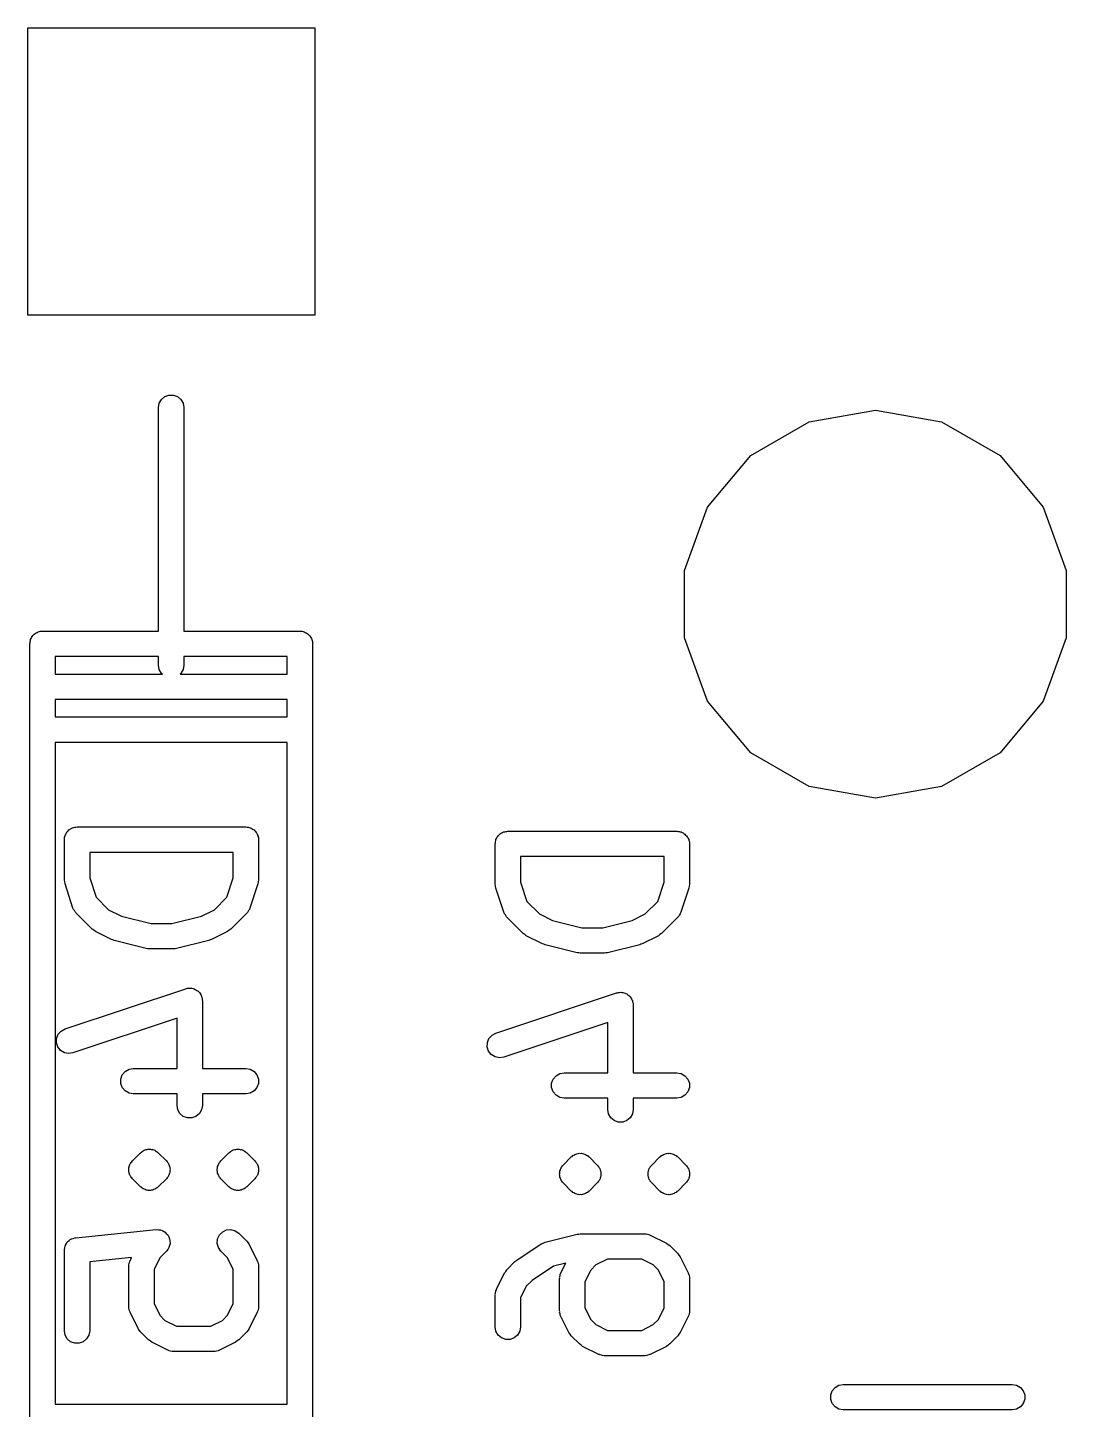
# Model space of a CAD drawing. Extents: x 17 to 274, y -105 to -6.
# Drawn here: x 127.17 to 133.32, y -24.25 to -16.05 of the extents above; entities that cross this region are included whole.
import ezdxf

# ---------------------------------------------------------------- set-up
doc = ezdxf.new("R2010")
doc.units = 0
doc.header["$MEASUREMENT"] = 0
doc.layers.add('BLACK', color=7, linetype='CONTINUOUS')

msp = doc.modelspace()

# ---------------------------------------------------------------- linework, layer by layer
at = {"layer": 'Black'}
for p, q in [((127.173, -17.7501), (127.173, -16.0509)), ((127.173, -16.0509), (128.872, -16.0509)), ((128.872, -16.0509), (128.872, -17.7501)), ((128.872, -17.7501), (127.173, -17.7501)), ((127.947, -18.2975), (127.952, -18.2719)), ((127.952, -18.2719), (127.965, -18.2493)), ((127.965, -18.2493), (127.985, -18.2326)), ((127.985, -18.2326), (128.009, -18.2237)), ((128.009, -18.2237), (128.035, -18.2237)), ((128.035, -18.2237), (128.06, -18.2326)), ((128.06, -18.2326), (128.08, -18.2493)), ((128.08, -18.2493), (128.093, -18.2719)), ((128.093, -18.2719), (128.097, -18.2975)), ((127.947, -19.6195), (127.947, -18.2975)), ((128.097, -18.2975), (128.097, -19.6195)), ((131.798, -18.3818), (132.19, -18.3126)), ((132.19, -18.3126), (132.582, -18.3818)), ((131.452, -18.5811), (131.798, -18.3818)), ((132.582, -18.3818), (132.928, -18.5811)), ((131.196, -18.8863), (131.452, -18.5811)), ((132.928, -18.5811), (133.184, -18.8863)), ((131.06, -19.2608), (131.196, -18.8863)), ((133.184, -18.8863), (133.32, -19.2608)), ((131.06, -19.6592), (131.06, -19.2608)), ((133.32, -19.2608), (133.32, -19.6592)), ((127.19, -19.6689), (127.193, -19.6632)), ((127.193, -19.6632), (127.196, -19.657)), ((127.196, -19.657), (127.2, -19.652)), ((127.2, -19.652), (127.203, -19.6463)), ((127.203, -19.6463), (127.208, -19.6421)), ((127.208, -19.6421), (127.212, -19.6371)), ((127.212, -19.6371), (127.218, -19.6338)), ((127.218, -19.6338), (127.223, -19.6296)), ((127.223, -19.6296), (127.229, -19.6273)), ((127.229, -19.6273), (127.235, -19.624)), ((127.235, -19.624), (127.241, -19.6229)), ((127.241, -19.6229), (127.247, -19.6207)), ((127.247, -19.6207), (127.254, -19.6207)), ((127.254, -19.6207), (127.26, -19.6195)), ((127.26, -19.6195), (127.947, -19.6195)), ((128.097, -19.6195), (128.784, -19.6195)), ((128.784, -19.6195), (128.791, -19.6207)), ((128.791, -19.6207), (128.797, -19.6207)), ((128.797, -19.6207), (128.804, -19.6229)), ((128.804, -19.6229), (128.81, -19.624)), ((128.81, -19.624), (128.816, -19.6273)), ((128.816, -19.6273), (128.822, -19.6296)), ((128.822, -19.6296), (128.827, -19.6338)), ((128.827, -19.6338), (128.833, -19.6371)), ((128.833, -19.6371), (128.837, -19.6421)), ((128.837, -19.6421), (128.842, -19.6463)), ((128.842, -19.6463), (128.845, -19.652)), ((128.845, -19.652), (128.849, -19.657)), ((128.849, -19.657), (128.852, -19.6632)), ((128.852, -19.6632), (128.855, -19.6689)), ((131.196, -20.0337), (131.06, -19.6592)), ((133.32, -19.6592), (133.184, -20.0337)), ((127.185, -19.6945), (127.187, -19.6881)), ((127.185, -24.2665), (127.185, -19.6945)), ((127.187, -19.6815), (127.189, -19.6753)), ((127.187, -19.6881), (127.187, -19.6815)), ((127.189, -19.6753), (127.19, -19.6689)), ((128.855, -19.6689), (128.856, -19.6753)), ((128.856, -19.6753), (128.858, -19.6815)), ((128.858, -19.6815), (128.858, -19.6881)), ((128.858, -19.6881), (128.859, -19.6945)), ((128.859, -19.6945), (128.859, -24.2665)), ((127.335, -19.7695), (127.335, -19.8735)), ((127.947, -19.7695), (127.335, -19.7695)), ((127.947, -19.8215), (127.947, -19.7695)), ((127.952, -19.8472), (127.947, -19.8215)), ((128.097, -19.8215), (128.093, -19.8472)), ((128.097, -19.7695), (128.097, -19.8215)), ((128.709, -19.7695), (128.097, -19.7695)), ((128.709, -19.8735), (128.709, -19.7695)), ((127.335, -19.8735), (127.97, -19.8735)), ((127.965, -19.8697), (127.952, -19.8472)), ((127.97, -19.8735), (127.965, -19.8697)), ((128.08, -19.8697), (128.075, -19.8735)), ((128.075, -19.8735), (128.709, -19.8735)), ((128.093, -19.8472), (128.08, -19.8697)), ((127.335, -20.0235), (127.335, -20.1275)), ((128.709, -20.0235), (127.335, -20.0235)), ((128.709, -20.1275), (128.709, -20.0235)), ((131.452, -20.3389), (131.196, -20.0337)), ((133.184, -20.0337), (132.928, -20.3389)), ((127.335, -20.1275), (128.709, -20.1275)), ((127.335, -20.2775), (127.335, -24.1915)), ((128.709, -20.2775), (127.335, -20.2775)), ((128.709, -24.1915), (128.709, -20.2775)), ((131.798, -20.5382), (131.452, -20.3389)), ((132.928, -20.3389), (132.582, -20.5382)), ((132.19, -20.6074), (131.798, -20.5382)), ((132.582, -20.5382), (132.19, -20.6074)), ((127.4, -20.8156), (127.404, -20.8106)), ((127.404, -20.8106), (127.407, -20.8049)), ((127.407, -20.8049), (127.412, -20.8007)), ((127.412, -20.8007), (127.417, -20.7957)), ((127.417, -20.7957), (127.422, -20.7924)), ((127.422, -20.7924), (127.427, -20.7882)), ((127.427, -20.7882), (127.434, -20.7859)), ((127.434, -20.7859), (127.439, -20.7827)), ((127.439, -20.7827), (127.446, -20.7815)), ((127.446, -20.7815), (127.452, -20.7793)), ((127.452, -20.7793), (127.458, -20.7793)), ((127.458, -20.7793), (127.465, -20.7781)), ((127.465, -20.7781), (128.465, -20.7781)), ((128.465, -20.7781), (128.471, -20.7793)), ((128.471, -20.7793), (128.478, -20.7793)), ((128.478, -20.7793), (128.484, -20.7815)), ((128.484, -20.7815), (128.49, -20.7827)), ((128.49, -20.7827), (128.496, -20.7859)), ((128.496, -20.7859), (128.502, -20.7882)), ((128.502, -20.7882), (128.507, -20.7924)), ((128.507, -20.7924), (128.513, -20.7957)), ((128.513, -20.7957), (128.517, -20.8007)), ((128.517, -20.8007), (128.522, -20.8049)), ((128.522, -20.8049), (128.526, -20.8106)), ((128.526, -20.8106), (128.53, -20.8156)), ((129.972, -20.8174), (129.977, -20.8132)), ((129.977, -20.8132), (129.984, -20.8109)), ((129.984, -20.8109), (129.989, -20.8077)), ((129.989, -20.8077), (129.996, -20.8065)), ((129.996, -20.8065), (130.002, -20.8043)), ((130.002, -20.8043), (130.008, -20.8043)), ((130.008, -20.8043), (130.015, -20.8031)), ((130.015, -20.8031), (131.015, -20.8031)), ((131.015, -20.8031), (131.021, -20.8043)), ((131.021, -20.8043), (131.028, -20.8043)), ((131.028, -20.8043), (131.034, -20.8065)), ((131.034, -20.8065), (131.04, -20.8077)), ((131.04, -20.8077), (131.046, -20.8109)), ((131.046, -20.8109), (131.052, -20.8132)), ((131.052, -20.8132), (131.057, -20.8174)), ((127.39, -20.8531), (127.391, -20.8467)), ((127.39, -21.0912), (127.39, -20.8531)), ((127.391, -20.8401), (127.393, -20.8339)), ((127.391, -20.8467), (127.391, -20.8401)), ((127.393, -20.8339), (127.394, -20.8275)), ((127.394, -20.8275), (127.398, -20.8218)), ((127.398, -20.8218), (127.4, -20.8156)), ((128.53, -20.8156), (128.532, -20.8218)), ((128.532, -20.8218), (128.535, -20.8275)), ((128.535, -20.8275), (128.536, -20.8339)), ((128.536, -20.8339), (128.539, -20.8401)), ((128.539, -20.8401), (128.539, -20.8467)), ((128.539, -20.8467), (128.54, -20.8531)), ((128.54, -20.8531), (128.54, -21.0912)), ((129.94, -20.8781), (129.941, -20.8717)), ((129.94, -21.1162), (129.94, -20.8781)), ((129.941, -20.8651), (129.943, -20.8589)), ((129.941, -20.8717), (129.941, -20.8651)), ((129.943, -20.8589), (129.944, -20.8525)), ((129.944, -20.8525), (129.948, -20.8468)), ((129.948, -20.8468), (129.95, -20.8406)), ((129.95, -20.8406), (129.954, -20.8356)), ((129.954, -20.8356), (129.957, -20.8299)), ((129.957, -20.8299), (129.962, -20.8257)), ((129.962, -20.8257), (129.967, -20.8207)), ((129.967, -20.8207), (129.972, -20.8174)), ((131.057, -20.8174), (131.063, -20.8207)), ((131.063, -20.8207), (131.067, -20.8257)), ((131.067, -20.8257), (131.072, -20.8299)), ((131.072, -20.8299), (131.076, -20.8356)), ((131.076, -20.8356), (131.08, -20.8406)), ((131.08, -20.8406), (131.082, -20.8468)), ((131.082, -20.8468), (131.085, -20.8525)), ((131.085, -20.8525), (131.086, -20.8589)), ((131.086, -20.8589), (131.089, -20.8651)), ((131.089, -20.8651), (131.089, -20.8717)), ((131.089, -20.8717), (131.09, -20.8781)), ((131.09, -20.8781), (131.09, -21.1162)), ((127.54, -20.9281), (127.54, -21.0791)), ((128.39, -20.9281), (127.54, -20.9281)), ((128.39, -21.0791), (128.39, -20.9281)), ((130.09, -20.9531), (130.09, -21.1041)), ((130.94, -20.9531), (130.09, -20.9531)), ((130.94, -21.1041), (130.94, -20.9531)), ((127.392, -21.1031), (127.39, -21.0912)), ((127.394, -21.115), (127.392, -21.1031)), ((127.441, -21.2578), (127.394, -21.115)), ((127.54, -21.0791), (127.578, -21.1936)), ((128.352, -21.1936), (128.39, -21.0791)), ((128.536, -21.115), (128.488, -21.2578)), ((128.538, -21.1031), (128.536, -21.115)), ((128.54, -21.0912), (128.538, -21.1031)), ((129.942, -21.1281), (129.94, -21.1162)), ((129.944, -21.14), (129.942, -21.1281)), ((129.991, -21.2828), (129.944, -21.14)), ((130.09, -21.1041), (130.128, -21.2186)), ((130.902, -21.2186), (130.94, -21.1041)), ((131.086, -21.14), (131.038, -21.2828)), ((131.088, -21.1281), (131.086, -21.14)), ((131.09, -21.1162), (131.088, -21.1281)), ((127.578, -21.1936), (127.652, -21.2677)), ((128.278, -21.2677), (128.352, -21.1936)), ((130.128, -21.2186), (130.202, -21.2927)), ((130.828, -21.2927), (130.902, -21.2186)), ((127.443, -21.2616), (127.441, -21.2578)), ((127.444, -21.2658), (127.443, -21.2616)), ((127.45, -21.273), (127.444, -21.2658)), ((127.454, -21.2807), (127.45, -21.273)), ((127.457, -21.2836), (127.454, -21.2807)), ((127.459, -21.2871), (127.457, -21.2836)), ((127.555, -21.3824), (127.459, -21.2871)), ((127.652, -21.2677), (127.729, -21.3062)), ((127.729, -21.3062), (127.903, -21.3496)), ((128.027, -21.3496), (128.201, -21.3062)), ((128.201, -21.3062), (128.278, -21.2677)), ((128.47, -21.2871), (128.375, -21.3824)), ((128.473, -21.2836), (128.47, -21.2871)), ((128.476, -21.2807), (128.473, -21.2836)), ((128.48, -21.273), (128.476, -21.2807)), ((128.485, -21.2658), (128.48, -21.273)), ((128.486, -21.2616), (128.485, -21.2658)), ((128.488, -21.2578), (128.486, -21.2616)), ((129.993, -21.2866), (129.991, -21.2828)), ((129.994, -21.2908), (129.993, -21.2866)), ((130, -21.298), (129.994, -21.2908)), ((130.004, -21.3057), (130, -21.298)), ((130.007, -21.3086), (130.004, -21.3057)), ((130.202, -21.2927), (130.279, -21.3312)), ((130.751, -21.3312), (130.828, -21.2927)), ((131.026, -21.3057), (131.023, -21.3086)), ((131.03, -21.298), (131.026, -21.3057)), ((131.035, -21.2908), (131.03, -21.298)), ((131.036, -21.2866), (131.035, -21.2908)), ((131.038, -21.2828), (131.036, -21.2866)), ((127.565, -21.3893), (127.555, -21.3824)), ((127.903, -21.3496), (128.027, -21.3496)), ((128.375, -21.3824), (128.365, -21.3892)), ((130.009, -21.3121), (130.007, -21.3086)), ((130.105, -21.4074), (130.009, -21.3121)), ((130.279, -21.3312), (130.453, -21.3746)), ((130.453, -21.3746), (130.577, -21.3746)), ((130.577, -21.3746), (130.751, -21.3312)), ((131.02, -21.3121), (130.925, -21.4074)), ((131.023, -21.3086), (131.02, -21.3121)), ((127.574, -21.3964), (127.565, -21.3893)), ((127.669, -21.444), (127.574, -21.3964)), ((127.677, -21.4464), (127.669, -21.444)), ((127.685, -21.4497), (127.677, -21.4464)), ((127.875, -21.4973), (127.685, -21.4497)), ((128.245, -21.4497), (128.054, -21.4973)), ((128.252, -21.4464), (128.245, -21.4497)), ((128.26, -21.444), (128.252, -21.4464)), ((128.356, -21.3964), (128.26, -21.444)), ((128.365, -21.3892), (128.356, -21.3964)), ((130.115, -21.4143), (130.105, -21.4074)), ((130.124, -21.4214), (130.115, -21.4143)), ((130.219, -21.469), (130.124, -21.4214)), ((130.227, -21.4714), (130.219, -21.469)), ((130.81, -21.469), (130.802, -21.4714)), ((130.906, -21.4214), (130.81, -21.469)), ((130.915, -21.4142), (130.906, -21.4214)), ((130.925, -21.4074), (130.915, -21.4142)), ((127.884, -21.498), (127.875, -21.4973)), ((127.893, -21.4996), (127.884, -21.498)), ((128.036, -21.4996), (127.893, -21.4996)), ((128.045, -21.498), (128.036, -21.4996)), ((128.054, -21.4973), (128.045, -21.498)), ((130.235, -21.4747), (130.227, -21.4714)), ((130.425, -21.5223), (130.235, -21.4747)), ((130.434, -21.523), (130.425, -21.5223)), ((130.443, -21.5246), (130.434, -21.523)), ((130.586, -21.5246), (130.443, -21.5246)), ((130.595, -21.523), (130.586, -21.5246)), ((130.604, -21.5223), (130.595, -21.523)), ((130.795, -21.4747), (130.604, -21.5223)), ((130.802, -21.4714), (130.795, -21.4747)), ((127.394, -21.9725), (128.108, -21.7344)), ((128.108, -21.7344), (128.113, -21.7336)), ((128.113, -21.7336), (128.118, -21.7317)), ((128.118, -21.7317), (128.126, -21.7317)), ((128.126, -21.7317), (128.134, -21.7305)), ((128.134, -21.7305), (128.139, -21.7317)), ((128.139, -21.7317), (128.145, -21.7317)), ((128.145, -21.7317), (128.152, -21.7343)), ((128.152, -21.7343), (128.159, -21.7358)), ((128.159, -21.7358), (128.164, -21.7387)), ((128.164, -21.7387), (128.169, -21.7406)), ((128.169, -21.7406), (128.175, -21.7454)), ((128.175, -21.7454), (128.181, -21.7494)), ((128.181, -21.7494), (128.185, -21.7537)), ((128.185, -21.7537), (128.189, -21.7573)), ((128.189, -21.7573), (128.193, -21.7639)), ((128.193, -21.7639), (128.197, -21.7698)), ((128.197, -21.7698), (128.199, -21.7751)), ((128.199, -21.7751), (128.202, -21.7799)), ((128.202, -21.7799), (128.203, -21.7873)), ((128.203, -21.7873), (128.206, -21.7945)), ((128.206, -21.7945), (128.206, -21.8001)), ((129.944, -21.9975), (130.658, -21.7594)), ((130.658, -21.7594), (130.663, -21.7586)), ((130.663, -21.7586), (130.668, -21.7567)), ((130.668, -21.7567), (130.676, -21.7567)), ((130.676, -21.7567), (130.684, -21.7555)), ((130.684, -21.7555), (130.689, -21.7567)), ((130.689, -21.7567), (130.695, -21.7567)), ((130.695, -21.7567), (130.702, -21.7593)), ((130.702, -21.7593), (130.709, -21.7608)), ((130.709, -21.7608), (130.714, -21.7637)), ((130.714, -21.7637), (130.719, -21.7656)), ((130.719, -21.7656), (130.725, -21.7704)), ((130.725, -21.7704), (130.731, -21.7744)), ((130.731, -21.7744), (130.735, -21.7787)), ((130.735, -21.7787), (130.739, -21.7823)), ((130.739, -21.7823), (130.743, -21.7889)), ((130.743, -21.7889), (130.747, -21.7948)), ((130.747, -21.7948), (130.749, -21.8001)), ((128.206, -21.8001), (128.207, -21.8055)), ((128.207, -21.8055), (128.207, -22.2067)), ((130.749, -21.8001), (130.752, -21.8049)), ((130.752, -21.8049), (130.753, -21.8123)), ((130.753, -21.8123), (130.756, -21.8195)), ((130.756, -21.8195), (130.756, -21.8251)), ((130.756, -21.8251), (130.757, -21.8305)), ((130.757, -21.8305), (130.757, -22.2317)), ((128.057, -21.9096), (127.441, -22.1148)), ((128.057, -22.2067), (128.057, -21.9096)), ((130.607, -21.9346), (129.991, -22.1398)), ((130.607, -22.2317), (130.607, -21.9346)), ((127.343, -22.0546), (127.344, -22.0286)), ((127.344, -22.0286), (127.353, -22.0044)), ((127.353, -22.0044), (127.371, -21.9849)), ((127.371, -21.9849), (127.394, -21.9725)), ((129.894, -22.0536), (129.903, -22.0294)), ((129.903, -22.0294), (129.921, -22.0099)), ((129.921, -22.0099), (129.944, -21.9975)), ((127.351, -22.0793), (127.343, -22.0546)), ((127.367, -22.0997), (127.351, -22.0793)), ((127.39, -22.1134), (127.367, -22.0997)), ((127.415, -22.1186), (127.39, -22.1134)), ((127.441, -22.1148), (127.415, -22.1186)), ((129.893, -22.0796), (129.894, -22.0536)), ((129.901, -22.1043), (129.893, -22.0796)), ((129.917, -22.1247), (129.901, -22.1043)), ((129.94, -22.1384), (129.917, -22.1247)), ((127.773, -22.2112), (127.798, -22.2067)), ((127.798, -22.2067), (128.057, -22.2067)), ((128.207, -22.2067), (128.465, -22.2067)), ((128.465, -22.2067), (128.49, -22.2112)), ((129.965, -22.1436), (129.94, -22.1384)), ((129.991, -22.1398), (129.965, -22.1436)), ((127.724, -22.2687), (127.733, -22.2442)), ((127.724, -22.2947), (127.724, -22.2687)), ((127.733, -22.2442), (127.75, -22.2243)), ((127.75, -22.2243), (127.773, -22.2112)), ((128.49, -22.2112), (128.513, -22.2243)), ((128.513, -22.2243), (128.53, -22.2442)), ((128.53, -22.2442), (128.539, -22.2687)), ((128.539, -22.2687), (128.539, -22.2947)), ((130.274, -22.2937), (130.283, -22.2692)), ((130.283, -22.2692), (130.3, -22.2493)), ((130.3, -22.2493), (130.323, -22.2362)), ((130.323, -22.2362), (130.348, -22.2317)), ((130.348, -22.2317), (130.607, -22.2317)), ((130.757, -22.2317), (131.015, -22.2317)), ((131.015, -22.2317), (131.04, -22.2362)), ((131.04, -22.2362), (131.063, -22.2493)), ((131.063, -22.2493), (131.08, -22.2692)), ((131.08, -22.2692), (131.089, -22.2937)), ((127.733, -22.3192), (127.724, -22.2947)), ((127.75, -22.3392), (127.733, -22.3192)), ((127.773, -22.3522), (127.75, -22.3392)), ((127.798, -22.3567), (127.773, -22.3522)), ((128.057, -22.3567), (127.798, -22.3567)), ((128.057, -22.4246), (128.057, -22.3567)), ((128.465, -22.3567), (128.207, -22.3567)), ((128.207, -22.3567), (128.207, -22.4246)), ((128.49, -22.3522), (128.465, -22.3567)), ((128.513, -22.3392), (128.49, -22.3522)), ((128.53, -22.3192), (128.513, -22.3392)), ((128.539, -22.2947), (128.53, -22.3192)), ((130.274, -22.3197), (130.274, -22.2937)), ((130.283, -22.3442), (130.274, -22.3197)), ((130.3, -22.3642), (130.283, -22.3442)), ((130.323, -22.3772), (130.3, -22.3642)), ((131.063, -22.3642), (131.04, -22.3772)), ((131.08, -22.3442), (131.063, -22.3642)), ((131.089, -22.3197), (131.08, -22.3442)), ((131.089, -22.2937), (131.089, -22.3197)), ((128.061, -22.4502), (128.057, -22.4246)), ((128.074, -22.4728), (128.061, -22.4502)), ((128.202, -22.4502), (128.189, -22.4728)), ((128.207, -22.4246), (128.202, -22.4502)), ((130.348, -22.3817), (130.323, -22.3772)), ((130.607, -22.3817), (130.348, -22.3817)), ((130.607, -22.4496), (130.607, -22.3817)), ((130.611, -22.4752), (130.607, -22.4496)), ((130.757, -22.4496), (130.752, -22.4752)), ((131.015, -22.3817), (130.757, -22.3817)), ((130.757, -22.3817), (130.757, -22.4496)), ((131.04, -22.3772), (131.015, -22.3817)), ((128.094, -22.4895), (128.074, -22.4728)), ((128.118, -22.4984), (128.094, -22.4895)), ((128.145, -22.4984), (128.118, -22.4984)), ((128.169, -22.4895), (128.145, -22.4984)), ((128.189, -22.4728), (128.169, -22.4895)), ((130.624, -22.4978), (130.611, -22.4752)), ((130.644, -22.5145), (130.624, -22.4978)), ((130.668, -22.5234), (130.644, -22.5145)), ((130.695, -22.5234), (130.668, -22.5234)), ((130.719, -22.5145), (130.695, -22.5234)), ((130.739, -22.4978), (130.719, -22.5145)), ((130.752, -22.4752), (130.739, -22.4978)), ((127.846, -22.7011), (127.85, -22.6965)), ((127.85, -22.6965), (127.856, -22.6937)), ((127.856, -22.6937), (127.862, -22.6899)), ((127.862, -22.6899), (127.868, -22.6882)), ((127.868, -22.6882), (127.874, -22.6855)), ((127.874, -22.6855), (127.881, -22.6849)), ((127.881, -22.6849), (127.887, -22.6832)), ((127.887, -22.6832), (127.893, -22.6838)), ((127.893, -22.6838), (127.9, -22.6832)), ((127.9, -22.6832), (127.906, -22.6849)), ((127.906, -22.6849), (127.913, -22.6855)), ((127.913, -22.6855), (127.919, -22.6882)), ((127.919, -22.6882), (127.925, -22.6899)), ((127.925, -22.6899), (127.93, -22.6937)), ((127.93, -22.6937), (127.936, -22.6965)), ((127.936, -22.6965), (127.941, -22.7011)), ((128.37, -22.7011), (128.374, -22.6965)), ((128.374, -22.6965), (128.38, -22.6937)), ((128.38, -22.6937), (128.386, -22.6899)), ((128.386, -22.6899), (128.392, -22.6882)), ((128.392, -22.6882), (128.398, -22.6855)), ((128.398, -22.6855), (128.404, -22.6849)), ((128.404, -22.6849), (128.411, -22.6832)), ((128.411, -22.6832), (128.417, -22.6838)), ((128.417, -22.6838), (128.424, -22.6832)), ((128.424, -22.6832), (128.43, -22.6849)), ((128.43, -22.6849), (128.437, -22.6855)), ((128.437, -22.6855), (128.443, -22.6882)), ((128.443, -22.6882), (128.449, -22.6899)), ((128.449, -22.6899), (128.454, -22.6937)), ((128.454, -22.6937), (128.46, -22.6965)), ((128.46, -22.6965), (128.465, -22.7011)), ((127.773, -22.7861), (127.776, -22.7802)), ((127.776, -22.7802), (127.778, -22.7738)), ((127.778, -22.7738), (127.78, -22.7711)), ((127.78, -22.7711), (127.781, -22.768)), ((127.781, -22.768), (127.783, -22.7655)), ((127.783, -22.7655), (127.784, -22.7625)), ((127.784, -22.7625), (127.789, -22.7579)), ((127.789, -22.7579), (127.793, -22.7525)), ((127.793, -22.7525), (127.84, -22.7049)), ((127.84, -22.7049), (127.846, -22.7011)), ((127.941, -22.7011), (127.946, -22.7049)), ((127.946, -22.7049), (127.994, -22.7525)), ((127.994, -22.7525), (127.998, -22.7579)), ((127.998, -22.7579), (128.002, -22.7625)), ((128.002, -22.7625), (128.004, -22.7655)), ((128.004, -22.7655), (128.006, -22.768)), ((128.006, -22.768), (128.007, -22.7711)), ((128.007, -22.7711), (128.009, -22.7738)), ((128.009, -22.7738), (128.011, -22.7802)), ((128.011, -22.7802), (128.013, -22.7861)), ((128.297, -22.7861), (128.3, -22.7802)), ((128.3, -22.7802), (128.302, -22.7738)), ((128.302, -22.7738), (128.304, -22.7711)), ((128.304, -22.7711), (128.305, -22.768)), ((128.305, -22.768), (128.307, -22.7655)), ((128.307, -22.7655), (128.308, -22.7625)), ((128.308, -22.7625), (128.313, -22.7579)), ((128.313, -22.7579), (128.317, -22.7525)), ((128.317, -22.7525), (128.364, -22.7049)), ((128.364, -22.7049), (128.37, -22.7011)), ((128.465, -22.7011), (128.47, -22.7049)), ((128.47, -22.7049), (128.518, -22.7525)), ((128.518, -22.7525), (128.522, -22.7579)), ((128.522, -22.7579), (128.526, -22.7625)), ((128.526, -22.7625), (128.528, -22.7655)), ((128.528, -22.7655), (128.53, -22.768)), ((128.53, -22.768), (128.531, -22.7711)), ((128.531, -22.7711), (128.533, -22.7738)), ((128.533, -22.7738), (128.535, -22.7802)), ((128.535, -22.7802), (128.537, -22.7861)), ((130.339, -22.7829), (130.343, -22.7775)), ((130.343, -22.7775), (130.39, -22.7299)), ((130.39, -22.7299), (130.396, -22.7261)), ((130.396, -22.7261), (130.4, -22.7215)), ((130.4, -22.7215), (130.406, -22.7187)), ((130.406, -22.7187), (130.412, -22.7149)), ((130.412, -22.7149), (130.418, -22.7132)), ((130.418, -22.7132), (130.424, -22.7105)), ((130.424, -22.7105), (130.431, -22.7099)), ((130.431, -22.7099), (130.437, -22.7082)), ((130.437, -22.7082), (130.443, -22.7088)), ((130.443, -22.7088), (130.45, -22.7082)), ((130.45, -22.7082), (130.456, -22.7099)), ((130.456, -22.7099), (130.463, -22.7105)), ((130.463, -22.7105), (130.469, -22.7132)), ((130.469, -22.7132), (130.475, -22.7149)), ((130.475, -22.7149), (130.48, -22.7187)), ((130.48, -22.7187), (130.486, -22.7215)), ((130.486, -22.7215), (130.491, -22.7261)), ((130.491, -22.7261), (130.496, -22.7299)), ((130.496, -22.7299), (130.544, -22.7775)), ((130.544, -22.7775), (130.548, -22.7829)), ((130.863, -22.7829), (130.867, -22.7775)), ((130.867, -22.7775), (130.914, -22.7299)), ((130.914, -22.7299), (130.92, -22.7261)), ((130.92, -22.7261), (130.924, -22.7215)), ((130.924, -22.7215), (130.93, -22.7187)), ((130.93, -22.7187), (130.936, -22.7149)), ((130.936, -22.7149), (130.942, -22.7132)), ((130.942, -22.7132), (130.948, -22.7105)), ((130.948, -22.7105), (130.954, -22.7099)), ((130.954, -22.7099), (130.961, -22.7082)), ((130.961, -22.7082), (130.967, -22.7088)), ((130.967, -22.7088), (130.974, -22.7082)), ((130.974, -22.7082), (130.98, -22.7099)), ((130.98, -22.7099), (130.987, -22.7105)), ((130.987, -22.7105), (130.993, -22.7132)), ((130.993, -22.7132), (130.999, -22.7149)), ((130.999, -22.7149), (131.004, -22.7187)), ((131.004, -22.7187), (131.01, -22.7215)), ((131.01, -22.7215), (131.015, -22.7261)), ((131.015, -22.7261), (131.02, -22.7299)), ((131.02, -22.7299), (131.068, -22.7775)), ((131.068, -22.7775), (131.072, -22.7829)), ((127.771, -22.799), (127.772, -22.7958)), ((127.772, -22.8055), (127.771, -22.799)), ((127.771, -22.8121), (127.772, -22.8055)), ((127.772, -22.8152), (127.771, -22.8121)), ((127.772, -22.7925), (127.773, -22.7894)), ((127.772, -22.7958), (127.772, -22.7925)), ((127.772, -22.8185), (127.772, -22.8152)), ((127.773, -22.8216), (127.772, -22.8185)), ((127.773, -22.7894), (127.773, -22.7861)), ((127.773, -22.8249), (127.773, -22.8216)), ((127.776, -22.8309), (127.773, -22.8249)), ((127.778, -22.8372), (127.776, -22.8309)), ((127.78, -22.8399), (127.778, -22.8372)), ((127.781, -22.843), (127.78, -22.8399)), ((127.783, -22.8455), (127.781, -22.843)), ((127.784, -22.8485), (127.783, -22.8455)), ((127.789, -22.8532), (127.784, -22.8485)), ((127.793, -22.8586), (127.789, -22.8532)), ((127.84, -22.9062), (127.793, -22.8586)), ((127.994, -22.8586), (127.946, -22.9062)), ((127.998, -22.8532), (127.994, -22.8586)), ((128.002, -22.8485), (127.998, -22.8532)), ((128.004, -22.8455), (128.002, -22.8485)), ((128.006, -22.843), (128.004, -22.8455)), ((128.007, -22.8399), (128.006, -22.843)), ((128.009, -22.8372), (128.007, -22.8399)), ((128.011, -22.8309), (128.009, -22.8372)), ((128.013, -22.8249), (128.011, -22.8309)), ((128.013, -22.7861), (128.014, -22.7894)), ((128.014, -22.8216), (128.013, -22.8249)), ((128.014, -22.7894), (128.015, -22.7925)), ((128.015, -22.8185), (128.014, -22.8216)), ((128.015, -22.7925), (128.015, -22.7958)), ((128.015, -22.7958), (128.016, -22.799)), ((128.016, -22.799), (128.015, -22.8055)), ((128.015, -22.8055), (128.016, -22.8121)), ((128.016, -22.8121), (128.015, -22.8152)), ((128.015, -22.8152), (128.015, -22.8185)), ((128.295, -22.799), (128.296, -22.7958)), ((128.295, -22.8055), (128.295, -22.799)), ((128.295, -22.8121), (128.295, -22.8055)), ((128.296, -22.8152), (128.295, -22.8121)), ((128.296, -22.7925), (128.297, -22.7894)), ((128.296, -22.7958), (128.296, -22.7925)), ((128.296, -22.8185), (128.296, -22.8152)), ((128.297, -22.8216), (128.296, -22.8185)), ((128.297, -22.7894), (128.297, -22.7861)), ((128.297, -22.8249), (128.297, -22.8216)), ((128.3, -22.8309), (128.297, -22.8249)), ((128.302, -22.8372), (128.3, -22.8309)), ((128.304, -22.8399), (128.302, -22.8372)), ((128.305, -22.843), (128.304, -22.8399)), ((128.307, -22.8455), (128.305, -22.843)), ((128.308, -22.8485), (128.307, -22.8455)), ((128.313, -22.8532), (128.308, -22.8485)), ((128.317, -22.8586), (128.313, -22.8532)), ((128.364, -22.9062), (128.317, -22.8586)), ((128.518, -22.8586), (128.47, -22.9062)), ((128.522, -22.8532), (128.518, -22.8586)), ((128.526, -22.8485), (128.522, -22.8532)), ((128.528, -22.8455), (128.526, -22.8485)), ((128.53, -22.843), (128.528, -22.8455)), ((128.531, -22.8399), (128.53, -22.843)), ((128.533, -22.8372), (128.531, -22.8399)), ((128.535, -22.8309), (128.533, -22.8372)), ((128.537, -22.8249), (128.535, -22.8309)), ((128.537, -22.7861), (128.538, -22.7894)), ((128.538, -22.8216), (128.537, -22.8249)), ((128.538, -22.7894), (128.539, -22.7925)), ((128.539, -22.8185), (128.538, -22.8216)), ((128.539, -22.7925), (128.539, -22.7958)), ((128.539, -22.7958), (128.54, -22.799)), ((128.54, -22.799), (128.539, -22.8055)), ((128.539, -22.8055), (128.54, -22.8121)), ((128.54, -22.8121), (128.539, -22.8152)), ((128.539, -22.8152), (128.539, -22.8185)), ((130.321, -22.824), (130.322, -22.8208)), ((130.322, -22.8305), (130.321, -22.824)), ((130.321, -22.8371), (130.322, -22.8305)), ((130.322, -22.8402), (130.321, -22.8371)), ((130.322, -22.8175), (130.323, -22.8144)), ((130.322, -22.8208), (130.322, -22.8175)), ((130.322, -22.8435), (130.322, -22.8402)), ((130.323, -22.8466), (130.322, -22.8435)), ((130.323, -22.8111), (130.326, -22.8052)), ((130.323, -22.8144), (130.323, -22.8111)), ((130.323, -22.8499), (130.323, -22.8466)), ((130.326, -22.8559), (130.323, -22.8499)), ((130.326, -22.8052), (130.328, -22.7988)), ((130.328, -22.8622), (130.326, -22.8559)), ((130.328, -22.7988), (130.33, -22.7961)), ((130.33, -22.8649), (130.328, -22.8622)), ((130.33, -22.7961), (130.331, -22.793)), ((130.331, -22.793), (130.333, -22.7905)), ((130.333, -22.7905), (130.334, -22.7875)), ((130.334, -22.7875), (130.339, -22.7829)), ((130.548, -22.7829), (130.552, -22.7875)), ((130.552, -22.7875), (130.554, -22.7905)), ((130.554, -22.7905), (130.556, -22.793)), ((130.556, -22.793), (130.557, -22.7961)), ((130.557, -22.7961), (130.559, -22.7988)), ((130.559, -22.8622), (130.557, -22.8649)), ((130.559, -22.7988), (130.561, -22.8052)), ((130.561, -22.8559), (130.559, -22.8622)), ((130.561, -22.8052), (130.563, -22.8111)), ((130.563, -22.8499), (130.561, -22.8559)), ((130.563, -22.8111), (130.564, -22.8144)), ((130.564, -22.8466), (130.563, -22.8499)), ((130.564, -22.8144), (130.565, -22.8175)), ((130.565, -22.8435), (130.564, -22.8466)), ((130.565, -22.8175), (130.565, -22.8208)), ((130.565, -22.8208), (130.566, -22.824)), ((130.566, -22.824), (130.565, -22.8305)), ((130.565, -22.8305), (130.566, -22.8371)), ((130.566, -22.8371), (130.565, -22.8402)), ((130.565, -22.8402), (130.565, -22.8435)), ((130.845, -22.824), (130.846, -22.8208)), ((130.845, -22.8305), (130.845, -22.824)), ((130.845, -22.8371), (130.845, -22.8305)), ((130.846, -22.8402), (130.845, -22.8371)), ((130.846, -22.8175), (130.847, -22.8144)), ((130.846, -22.8208), (130.846, -22.8175)), ((130.846, -22.8435), (130.846, -22.8402)), ((130.847, -22.8466), (130.846, -22.8435)), ((130.847, -22.8111), (130.85, -22.8052)), ((130.847, -22.8144), (130.847, -22.8111)), ((130.847, -22.8499), (130.847, -22.8466)), ((130.85, -22.8559), (130.847, -22.8499)), ((130.85, -22.8052), (130.852, -22.7988)), ((130.852, -22.8622), (130.85, -22.8559)), ((130.852, -22.7988), (130.854, -22.7961)), ((130.854, -22.8649), (130.852, -22.8622)), ((130.854, -22.7961), (130.855, -22.793)), ((130.855, -22.793), (130.857, -22.7905)), ((130.857, -22.7905), (130.858, -22.7875)), ((130.858, -22.7875), (130.863, -22.7829)), ((131.072, -22.7829), (131.076, -22.7875)), ((131.076, -22.7875), (131.078, -22.7905)), ((131.078, -22.7905), (131.08, -22.793)), ((131.08, -22.793), (131.081, -22.7961)), ((131.081, -22.7961), (131.083, -22.7988)), ((131.083, -22.8622), (131.081, -22.8649)), ((131.083, -22.7988), (131.085, -22.8052)), ((131.085, -22.8559), (131.083, -22.8622)), ((131.085, -22.8052), (131.087, -22.8111)), ((131.087, -22.8499), (131.085, -22.8559)), ((131.087, -22.8111), (131.088, -22.8144)), ((131.088, -22.8466), (131.087, -22.8499)), ((131.088, -22.8144), (131.089, -22.8175)), ((131.089, -22.8435), (131.088, -22.8466)), ((131.089, -22.8175), (131.089, -22.8208)), ((131.089, -22.8208), (131.09, -22.824)), ((131.09, -22.824), (131.089, -22.8305)), ((131.089, -22.8305), (131.09, -22.8371)), ((131.09, -22.8371), (131.089, -22.8402)), ((131.089, -22.8402), (131.089, -22.8435)), ((127.846, -22.9099), (127.84, -22.9062)), ((127.85, -22.9146), (127.846, -22.9099)), ((127.856, -22.9173), (127.85, -22.9146)), ((127.862, -22.9211), (127.856, -22.9173)), ((127.868, -22.9228), (127.862, -22.9211)), ((127.874, -22.9256), (127.868, -22.9228)), ((127.881, -22.9262), (127.874, -22.9256)), ((127.887, -22.9279), (127.881, -22.9262)), ((127.893, -22.9273), (127.887, -22.9279)), ((127.9, -22.9279), (127.893, -22.9273)), ((127.906, -22.9262), (127.9, -22.9279)), ((127.913, -22.9256), (127.906, -22.9262)), ((127.919, -22.9228), (127.913, -22.9256)), ((127.925, -22.9211), (127.919, -22.9228)), ((127.93, -22.9173), (127.925, -22.9211)), ((127.936, -22.9146), (127.93, -22.9173)), ((127.941, -22.9099), (127.936, -22.9146)), ((127.946, -22.9062), (127.941, -22.9099)), ((128.37, -22.9099), (128.364, -22.9062)), ((128.374, -22.9146), (128.37, -22.9099)), ((128.38, -22.9173), (128.374, -22.9146)), ((128.386, -22.9211), (128.38, -22.9173)), ((128.392, -22.9228), (128.386, -22.9211)), ((128.398, -22.9256), (128.392, -22.9228)), ((128.404, -22.9262), (128.398, -22.9256)), ((128.411, -22.9279), (128.404, -22.9262)), ((128.417, -22.9273), (128.411, -22.9279)), ((128.424, -22.9279), (128.417, -22.9273)), ((128.43, -22.9262), (128.424, -22.9279)), ((128.437, -22.9256), (128.43, -22.9262)), ((128.443, -22.9228), (128.437, -22.9256)), ((128.449, -22.9211), (128.443, -22.9228)), ((128.454, -22.9173), (128.449, -22.9211)), ((128.46, -22.9146), (128.454, -22.9173)), ((128.465, -22.9099), (128.46, -22.9146)), ((128.47, -22.9062), (128.465, -22.9099)), ((130.331, -22.868), (130.33, -22.8649)), ((130.333, -22.8705), (130.331, -22.868)), ((130.334, -22.8735), (130.333, -22.8705)), ((130.339, -22.8782), (130.334, -22.8735)), ((130.343, -22.8836), (130.339, -22.8782)), ((130.39, -22.9312), (130.343, -22.8836)), ((130.396, -22.9349), (130.39, -22.9312)), ((130.4, -22.9396), (130.396, -22.9349)), ((130.406, -22.9423), (130.4, -22.9396)), ((130.412, -22.9461), (130.406, -22.9423)), ((130.48, -22.9423), (130.475, -22.9461)), ((130.486, -22.9396), (130.48, -22.9423)), ((130.491, -22.9349), (130.486, -22.9396)), ((130.496, -22.9312), (130.491, -22.9349)), ((130.544, -22.8836), (130.496, -22.9312)), ((130.548, -22.8782), (130.544, -22.8836)), ((130.552, -22.8735), (130.548, -22.8782)), ((130.554, -22.8705), (130.552, -22.8735)), ((130.556, -22.868), (130.554, -22.8705)), ((130.557, -22.8649), (130.556, -22.868)), ((130.855, -22.868), (130.854, -22.8649)), ((130.857, -22.8705), (130.855, -22.868)), ((130.858, -22.8735), (130.857, -22.8705)), ((130.863, -22.8782), (130.858, -22.8735)), ((130.867, -22.8836), (130.863, -22.8782)), ((130.914, -22.9312), (130.867, -22.8836)), ((130.92, -22.9349), (130.914, -22.9312)), ((130.924, -22.9396), (130.92, -22.9349)), ((130.93, -22.9423), (130.924, -22.9396)), ((130.936, -22.9461), (130.93, -22.9423)), ((131.004, -22.9423), (130.999, -22.9461)), ((131.01, -22.9396), (131.004, -22.9423)), ((131.015, -22.9349), (131.01, -22.9396)), ((131.02, -22.9312), (131.015, -22.9349)), ((131.068, -22.8836), (131.02, -22.9312)), ((131.072, -22.8782), (131.068, -22.8836)), ((131.076, -22.8735), (131.072, -22.8782)), ((131.078, -22.8705), (131.076, -22.8735)), ((131.08, -22.868), (131.078, -22.8705)), ((131.081, -22.8649), (131.08, -22.868)), ((130.418, -22.9478), (130.412, -22.9461)), ((130.424, -22.9506), (130.418, -22.9478)), ((130.431, -22.9512), (130.424, -22.9506)), ((130.437, -22.9529), (130.431, -22.9512)), ((130.443, -22.9523), (130.437, -22.9529)), ((130.45, -22.9529), (130.443, -22.9523)), ((130.456, -22.9512), (130.45, -22.9529)), ((130.463, -22.9506), (130.456, -22.9512)), ((130.469, -22.9478), (130.463, -22.9506)), ((130.475, -22.9461), (130.469, -22.9478)), ((130.942, -22.9478), (130.936, -22.9461)), ((130.948, -22.9506), (130.942, -22.9478)), ((130.954, -22.9512), (130.948, -22.9506)), ((130.961, -22.9529), (130.954, -22.9512)), ((130.967, -22.9523), (130.961, -22.9529)), ((130.974, -22.9529), (130.967, -22.9523)), ((130.98, -22.9512), (130.974, -22.9529)), ((130.987, -22.9506), (130.98, -22.9512)), ((130.993, -22.9478), (130.987, -22.9506)), ((130.999, -22.9461), (130.993, -22.9478)), ((127.457, -23.2071), (127.934, -23.1595)), ((127.934, -23.1595), (127.934, -23.1594)), ((127.934, -23.1594), (127.947, -23.1605)), ((127.934, -23.1595), (127.934, -23.1595)), ((127.947, -23.1605), (127.96, -23.1614)), ((127.96, -23.1614), (127.96, -23.1616)), ((127.96, -23.1616), (127.96, -23.1616)), ((127.96, -23.1616), (127.972, -23.1669)), ((127.972, -23.1669), (127.983, -23.1721)), ((127.983, -23.1721), (127.984, -23.1725)), ((127.984, -23.1725), (127.984, -23.1727)), ((127.984, -23.1727), (127.993, -23.1816)), ((127.993, -23.1816), (128.002, -23.1903)), ((128.002, -23.1903), (128.002, -23.1907)), ((128.002, -23.1907), (128.002, -23.1911)), ((128.002, -23.1911), (128.008, -23.2025)), ((128.297, -23.2147), (128.308, -23.1911)), ((128.308, -23.1911), (128.327, -23.1727)), ((128.327, -23.1727), (128.35, -23.1616)), ((128.35, -23.1616), (128.376, -23.1594)), ((128.376, -23.1594), (128.401, -23.1661)), ((128.401, -23.1661), (128.423, -23.1811)), ((128.423, -23.1811), (128.47, -23.2287)), ((130.235, -23.2339), (130.425, -23.1863)), ((130.425, -23.1863), (130.434, -23.1857)), ((130.434, -23.1857), (130.443, -23.1841)), ((130.443, -23.1841), (130.824, -23.1841)), ((130.824, -23.1841), (130.829, -23.1848)), ((130.829, -23.1848), (130.833, -23.1846)), ((130.833, -23.1846), (130.841, -23.1871)), ((130.841, -23.1871), (130.85, -23.1886)), ((130.85, -23.1886), (130.854, -23.1908)), ((130.854, -23.1908), (130.858, -23.192)), ((127.39, -23.2761), (127.393, -23.2662)), ((127.393, -23.2662), (127.394, -23.2561)), ((127.394, -23.2561), (127.396, -23.2536)), ((127.396, -23.2509), (127.402, -23.2424)), ((127.396, -23.2536), (127.396, -23.2509)), ((127.402, -23.2424), (127.407, -23.2335)), ((127.407, -23.2335), (127.41, -23.2317)), ((127.41, -23.2317), (127.411, -23.2293)), ((127.411, -23.2293), (127.419, -23.2233)), ((127.419, -23.2233), (127.427, -23.2168)), ((127.427, -23.2168), (127.43, -23.2158)), ((127.43, -23.2158), (127.432, -23.2141)), ((127.432, -23.2141), (127.442, -23.2114)), ((127.442, -23.2114), (127.452, -23.2078)), ((127.452, -23.2078), (127.455, -23.2078)), ((127.455, -23.2078), (127.457, -23.2071)), ((128.009, -23.2658), (128.002, -23.2761)), ((128.008, -23.2025), (128.013, -23.2138)), ((128.013, -23.2527), (128.009, -23.2649)), ((128.009, -23.2649), (128.009, -23.2653)), ((128.009, -23.2653), (128.009, -23.2658)), ((128.013, -23.2138), (128.013, -23.2143)), ((128.013, -23.2143), (128.013, -23.2147)), ((128.013, -23.2147), (128.015, -23.2272)), ((128.016, -23.2406), (128.013, -23.2527)), ((128.015, -23.2272), (128.016, -23.2397)), ((128.016, -23.2397), (128.016, -23.2402)), ((128.016, -23.2402), (128.016, -23.2406)), ((128.295, -23.2406), (128.297, -23.2147)), ((128.302, -23.2658), (128.295, -23.2406)), ((128.317, -23.2871), (128.302, -23.2658)), ((128.47, -23.2287), (128.477, -23.2385)), ((128.477, -23.2385), (128.484, -23.2482)), ((128.484, -23.2482), (128.532, -23.3434)), ((130.068, -23.3395), (130.211, -23.2443)), ((130.211, -23.2443), (130.223, -23.2391)), ((130.223, -23.2391), (130.235, -23.2339)), ((130.858, -23.192), (130.953, -23.2396)), ((130.953, -23.2396), (130.963, -23.2468)), ((130.963, -23.2468), (130.973, -23.2537)), ((130.973, -23.2537), (131.02, -23.3013)), ((127.39, -23.2789), (127.39, -23.2761)), ((127.39, -23.2817), (127.39, -23.2789)), ((127.39, -23.7579), (127.39, -23.2817)), ((127.788, -23.3248), (127.54, -23.3496)), ((127.54, -23.3496), (127.54, -23.7579)), ((127.774, -23.36), (127.775, -23.3513)), ((127.775, -23.3513), (127.777, -23.3475)), ((127.777, -23.3475), (127.779, -23.3434)), ((127.779, -23.3434), (127.788, -23.3248)), ((127.955, -23.3261), (127.921, -23.3947)), ((127.994, -23.2871), (127.955, -23.3261)), ((127.995, -23.2865), (127.994, -23.2867)), ((127.994, -23.2867), (127.994, -23.2871)), ((128.002, -23.2761), (127.995, -23.2865)), ((128.356, -23.3261), (128.317, -23.2871)), ((128.39, -23.3947), (128.356, -23.3261)), ((128.532, -23.3434), (128.533, -23.3476)), ((128.533, -23.3476), (128.535, -23.3513)), ((128.535, -23.3513), (128.537, -23.36)), ((130.009, -23.3965), (130.057, -23.3489)), ((130.057, -23.3489), (130.063, -23.3447)), ((130.063, -23.3447), (130.068, -23.3395)), ((130.604, -23.3341), (130.535, -23.3683)), ((130.807, -23.3341), (130.604, -23.3341)), ((130.875, -23.3683), (130.807, -23.3341)), ((131.02, -23.3013), (131.027, -23.3111)), ((131.027, -23.3111), (131.034, -23.3208)), ((131.034, -23.3208), (131.082, -23.416)), ((127.771, -23.3684), (127.774, -23.36)), ((127.772, -23.3727), (127.771, -23.3684)), ((127.771, -23.3769), (127.772, -23.3727)), ((127.771, -23.615), (127.771, -23.3769)), ((127.921, -23.3947), (127.921, -23.5973)), ((128.39, -23.5973), (128.39, -23.3947)), ((128.537, -23.36), (128.539, -23.3684)), ((128.539, -23.3684), (128.539, -23.3727)), ((128.539, -23.3727), (128.54, -23.3769)), ((128.54, -23.3769), (128.54, -23.615)), ((129.948, -23.5113), (129.995, -23.416)), ((129.995, -23.416), (130.003, -23.4064)), ((130.003, -23.4064), (130.009, -23.3965)), ((130.284, -23.3763), (130.158, -23.4602)), ((130.358, -23.3578), (130.284, -23.3763)), ((130.321, -23.441), (130.324, -23.4326)), ((130.324, -23.4326), (130.325, -23.4239)), ((130.325, -23.4239), (130.327, -23.4202)), ((130.327, -23.4202), (130.329, -23.416)), ((130.329, -23.416), (130.358, -23.3578)), ((130.505, -23.3988), (130.471, -23.4673)), ((130.535, -23.3683), (130.505, -23.3988)), ((130.906, -23.3988), (130.875, -23.3683)), ((130.94, -23.4673), (130.906, -23.3988)), ((131.082, -23.416), (131.083, -23.4202)), ((131.083, -23.4202), (131.085, -23.4239)), ((131.085, -23.4239), (131.087, -23.4326)), ((131.087, -23.4326), (131.089, -23.441)), ((129.943, -23.5278), (129.944, -23.5192)), ((129.944, -23.5192), (129.947, -23.5154)), ((129.947, -23.5154), (129.948, -23.5113)), ((130.124, -23.494), (130.09, -23.5625)), ((130.158, -23.4602), (130.124, -23.494)), ((130.322, -23.4453), (130.321, -23.441)), ((130.321, -23.4496), (130.322, -23.4453)), ((130.321, -23.64), (130.321, -23.4496)), ((130.471, -23.4673), (130.471, -23.6223)), ((130.94, -23.6223), (130.94, -23.4673)), ((131.089, -23.441), (131.089, -23.4453)), ((131.089, -23.4453), (131.09, -23.4496)), ((131.09, -23.4496), (131.09, -23.64)), ((127.921, -23.5973), (127.955, -23.6659)), ((128.356, -23.6659), (128.39, -23.5973)), ((129.94, -23.5362), (129.943, -23.5278)), ((129.941, -23.5405), (129.94, -23.5362)), ((129.94, -23.5448), (129.941, -23.5405)), ((129.94, -23.7353), (129.94, -23.5448)), ((130.09, -23.5625), (130.09, -23.7353)), ((127.772, -23.6193), (127.771, -23.615)), ((127.771, -23.6236), (127.772, -23.6193)), ((127.774, -23.632), (127.771, -23.6236)), ((127.775, -23.6407), (127.774, -23.632)), ((127.777, -23.6444), (127.775, -23.6407)), ((127.779, -23.6486), (127.777, -23.6444)), ((127.826, -23.7438), (127.779, -23.6486)), ((127.955, -23.6659), (127.985, -23.6963)), ((128.325, -23.6963), (128.356, -23.6659)), ((128.532, -23.6486), (128.484, -23.7438)), ((128.533, -23.6444), (128.532, -23.6486)), ((128.535, -23.6407), (128.533, -23.6444)), ((128.537, -23.632), (128.535, -23.6407)), ((128.539, -23.6236), (128.537, -23.632)), ((128.54, -23.615), (128.539, -23.6193)), ((128.539, -23.6193), (128.539, -23.6236)), ((130.322, -23.6443), (130.321, -23.64)), ((130.321, -23.6486), (130.322, -23.6443)), ((130.324, -23.657), (130.321, -23.6486)), ((130.325, -23.6657), (130.324, -23.657)), ((130.327, -23.6694), (130.325, -23.6657)), ((130.329, -23.6736), (130.327, -23.6694)), ((130.376, -23.7688), (130.329, -23.6736)), ((130.471, -23.6223), (130.505, -23.6909)), ((130.906, -23.6909), (130.94, -23.6223)), ((131.082, -23.6736), (131.034, -23.7688)), ((131.083, -23.6694), (131.082, -23.6736)), ((131.085, -23.6657), (131.083, -23.6694)), ((131.087, -23.657), (131.085, -23.6657)), ((131.089, -23.6486), (131.087, -23.657)), ((131.09, -23.64), (131.089, -23.6443)), ((131.089, -23.6443), (131.089, -23.6486)), ((127.394, -23.7836), (127.39, -23.7579)), ((127.54, -23.7579), (127.535, -23.7836)), ((127.833, -23.7535), (127.826, -23.7438)), ((127.84, -23.7633), (127.833, -23.7535)), ((127.888, -23.8109), (127.84, -23.7633)), ((127.985, -23.6963), (128.054, -23.7305)), ((128.054, -23.7305), (128.257, -23.7305)), ((128.257, -23.7305), (128.325, -23.6963)), ((128.47, -23.7633), (128.423, -23.8109)), ((128.477, -23.7535), (128.47, -23.7633)), ((128.484, -23.7438), (128.477, -23.7535)), ((129.944, -23.7609), (129.94, -23.7353)), ((129.957, -23.7835), (129.944, -23.7609)), ((130.085, -23.7609), (130.072, -23.7835)), ((130.09, -23.7353), (130.085, -23.7609)), ((130.505, -23.6909), (130.535, -23.7213)), ((130.535, -23.7213), (130.604, -23.7555)), ((130.604, -23.7555), (130.807, -23.7555)), ((130.807, -23.7555), (130.875, -23.7213)), ((130.875, -23.7213), (130.906, -23.6909)), ((127.407, -23.8061), (127.394, -23.7836)), ((127.427, -23.8229), (127.407, -23.8061)), ((127.452, -23.8318), (127.427, -23.8229)), ((127.478, -23.8318), (127.452, -23.8318)), ((127.502, -23.8229), (127.478, -23.8318)), ((127.522, -23.8061), (127.502, -23.8229)), ((127.535, -23.7836), (127.522, -23.8061)), ((127.898, -23.8178), (127.888, -23.8109)), ((127.907, -23.825), (127.898, -23.8178)), ((128.003, -23.8726), (127.907, -23.825)), ((128.403, -23.825), (128.308, -23.8726)), ((128.413, -23.8178), (128.403, -23.825)), ((128.423, -23.8109), (128.413, -23.8178)), ((129.977, -23.8002), (129.957, -23.7835)), ((130.002, -23.8091), (129.977, -23.8002)), ((130.028, -23.8091), (130.002, -23.8091)), ((130.052, -23.8002), (130.028, -23.8091)), ((130.072, -23.7835), (130.052, -23.8002)), ((130.383, -23.7785), (130.376, -23.7688)), ((130.39, -23.7883), (130.383, -23.7785)), ((130.438, -23.8359), (130.39, -23.7883)), ((130.448, -23.8428), (130.438, -23.8359)), ((130.457, -23.85), (130.448, -23.8428)), ((130.963, -23.8428), (130.953, -23.85)), ((130.973, -23.8359), (130.963, -23.8428)), ((131.02, -23.7883), (130.973, -23.8359)), ((131.027, -23.7785), (131.02, -23.7883)), ((131.034, -23.7688), (131.027, -23.7785)), ((128.007, -23.8738), (128.003, -23.8726)), ((128.011, -23.876), (128.007, -23.8738)), ((128.019, -23.8775), (128.011, -23.876)), ((128.028, -23.88), (128.019, -23.8775)), ((128.032, -23.8798), (128.028, -23.88)), ((128.036, -23.8805), (128.032, -23.8798)), ((128.274, -23.8805), (128.036, -23.8805)), ((128.279, -23.8798), (128.274, -23.8805)), ((128.283, -23.88), (128.279, -23.8798)), ((128.291, -23.8775), (128.283, -23.88)), ((128.3, -23.876), (128.291, -23.8775)), ((128.304, -23.8738), (128.3, -23.876)), ((128.308, -23.8726), (128.304, -23.8738)), ((130.553, -23.8976), (130.457, -23.85)), ((130.557, -23.8988), (130.553, -23.8976)), ((130.561, -23.901), (130.557, -23.8988)), ((130.569, -23.9025), (130.561, -23.901)), ((130.578, -23.905), (130.569, -23.9025)), ((130.582, -23.9048), (130.578, -23.905)), ((130.586, -23.9055), (130.582, -23.9048)), ((130.824, -23.9055), (130.586, -23.9055)), ((130.829, -23.9048), (130.824, -23.9055)), ((130.833, -23.905), (130.829, -23.9048)), ((130.841, -23.9025), (130.833, -23.905)), ((130.85, -23.901), (130.841, -23.9025)), ((130.854, -23.8988), (130.85, -23.901)), ((130.858, -23.8976), (130.854, -23.8988)), ((130.953, -23.85), (130.858, -23.8976)), ((131.935, -24.1125), (131.952, -24.0925)), ((131.952, -24.0925), (131.974, -24.0795)), ((131.974, -24.0795), (132, -24.075)), ((132, -24.075), (133, -24.075)), ((133, -24.075), (133.026, -24.0795)), ((133.026, -24.0795), (133.048, -24.0925)), ((133.048, -24.0925), (133.065, -24.1125)), ((131.926, -24.137), (131.935, -24.1125)), ((131.926, -24.163), (131.926, -24.137)), ((131.935, -24.1875), (131.926, -24.163)), ((133.065, -24.1125), (133.074, -24.137)), ((133.074, -24.163), (133.065, -24.1875)), ((133.074, -24.137), (133.074, -24.163)), ((127.335, -24.1915), (128.709, -24.1915)), ((131.952, -24.2075), (131.935, -24.1875)), ((131.974, -24.2205), (131.952, -24.2075)), ((132, -24.225), (131.974, -24.2205)), ((133, -24.225), (132, -24.225)), ((133.026, -24.2205), (133, -24.225)), ((133.048, -24.2075), (133.026, -24.2205)), ((133.065, -24.1875), (133.048, -24.2075))]:
    msp.add_line(p, q, dxfattribs=at)

doc.saveas('drawing.dxf')
